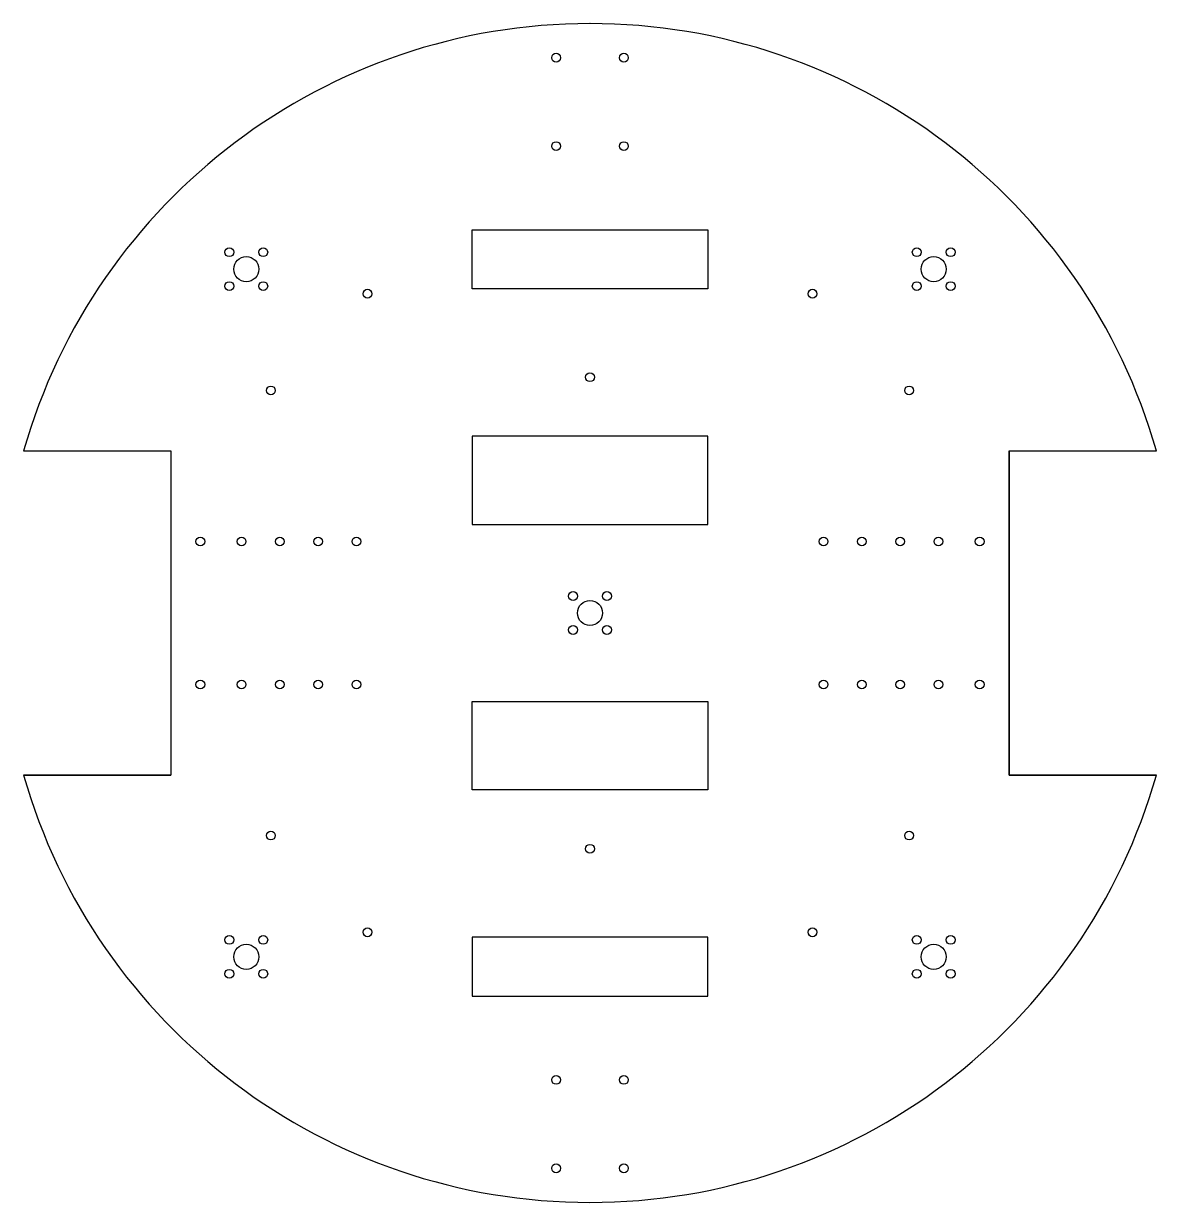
# Model space of a CAD drawing. Header units: millimetres. Extents: x -192 to 192, y -200 to 200.
import ezdxf

# ---------------------------------------------------------------- set-up
doc = ezdxf.new("R2010")
doc.units = ezdxf.units.MM
doc.layers.get('0').update_dxf_attribs({"linetype": 'CONTINUOUS'})

msp = doc.modelspace()

# ---------------------------------------------------------------- linework, layer by layer
for p, q in [((-192.29, 55), (-142.29, 55)), ((142.29, 55), (142.29, -55)), ((142.29, 55), (192.29, 55)), ((-192.29, -55), (-142.29, -55)), ((142.29, -55), (192.29, -55))]:
    msp.add_line(p, q)
msp.add_lwpolyline([(142.29, 55), (192.29, 55, 0.754074), (-192.29, 55), (-142.29, 55), (-142.29, -55), (-192.29, -55, 0.754074), (192.29, -55), (142.29, -55)], format="xyb", close=True)
for points in [[(40, 130), (40, 110), (-40, 110), (-40, 130)], [(40, 30), (40, 60), (-40, 60), (-40, 30)], [(40, -60), (-40, -60), (-40, -30), (40, -30)], [(40, -110), (-40, -110), (-40, -130), (40, -130)]]:
    msp.add_lwpolyline(points, close=True)
for centre, radius in [((-11.5, 188.43), 1.5), ((11.5, 188.43), 1.5), ((-11.5, 158.43), 1.5), ((11.5, 158.43), 1.5), ((-122.42, 122.42), 1.5), ((-116.67, 116.67), 4.25), ((-110.92, 122.42), 1.5), ((110.92, 122.42), 1.5), ((116.67, 116.67), 4.25), ((122.42, 122.42), 1.5), ((-122.42, 110.92), 1.5), ((-110.92, 110.92), 1.5), ((110.92, 110.92), 1.5), ((122.42, 110.92), 1.5), ((-75.52, 108.33), 1.5), ((-75.52, 108.33), 1.5), ((75.52, 108.33), 1.5), ((0, 80), 1.5), ((-108.33, 75.52), 1.5), ((-108.33, 75.52), 1.5), ((108.33, 75.52), 1.5), ((-132.29, 24.25), 1.5), ((-118.29, 24.25), 1.5), ((-105.29, 24.25), 1.5), ((-92.29, 24.25), 1.5), ((-79.29, 24.25), 1.5), ((79.29, 24.25), 1.5), ((79.29, 24.25), 1.5), ((92.29, 24.25), 1.5), ((92.29, 24.25), 1.5), ((105.29, 24.25), 1.5), ((118.29, 24.25), 1.5), ((132.29, 24.25), 1.5), ((-5.75, 5.75), 1.5), ((0, 0), 4.25), ((5.75, 5.75), 1.5), ((-5.75, -5.75), 1.5), ((5.75, -5.75), 1.5), ((-132.29, -24.25), 1.5), ((-118.29, -24.25), 1.5), ((-105.29, -24.25), 1.5), ((-92.29, -24.25), 1.5), ((-79.29, -24.25), 1.5), ((79.29, -24.25), 1.5), ((79.29, -24.25), 1.5), ((92.29, -24.25), 1.5), ((92.29, -24.25), 1.5), ((105.29, -24.25), 1.5), ((105.29, -24.25), 1.5), ((118.29, -24.25), 1.5), ((132.29, -24.25), 1.5), ((-105.29, -24.25), 0), ((-108.33, -75.52), 1.5), ((-108.33, -75.52), 1.5), ((108.33, -75.52), 1.5), ((0, -80), 1.5), ((-75.52, -108.33), 1.5), ((75.52, -108.33), 1.5), ((-122.42, -110.92), 1.5), ((-110.92, -110.92), 1.5), ((110.92, -110.92), 1.5), ((122.42, -110.92), 1.5), ((-116.67, -116.67), 4.25), ((116.67, -116.67), 4.25), ((-122.42, -122.42), 1.5), ((-110.92, -122.42), 1.5), ((110.92, -122.42), 1.5), ((122.42, -122.42), 1.5), ((-11.5, -158.43), 1.5), ((11.5, -158.43), 1.5), ((-11.5, -188.43), 1.5), ((11.5, -188.43), 1.5)]:
    msp.add_circle(centre, radius)
msp.add_arc((0, 0), 200, 15.962, 164.038)

doc.saveas('drawing.dxf')
